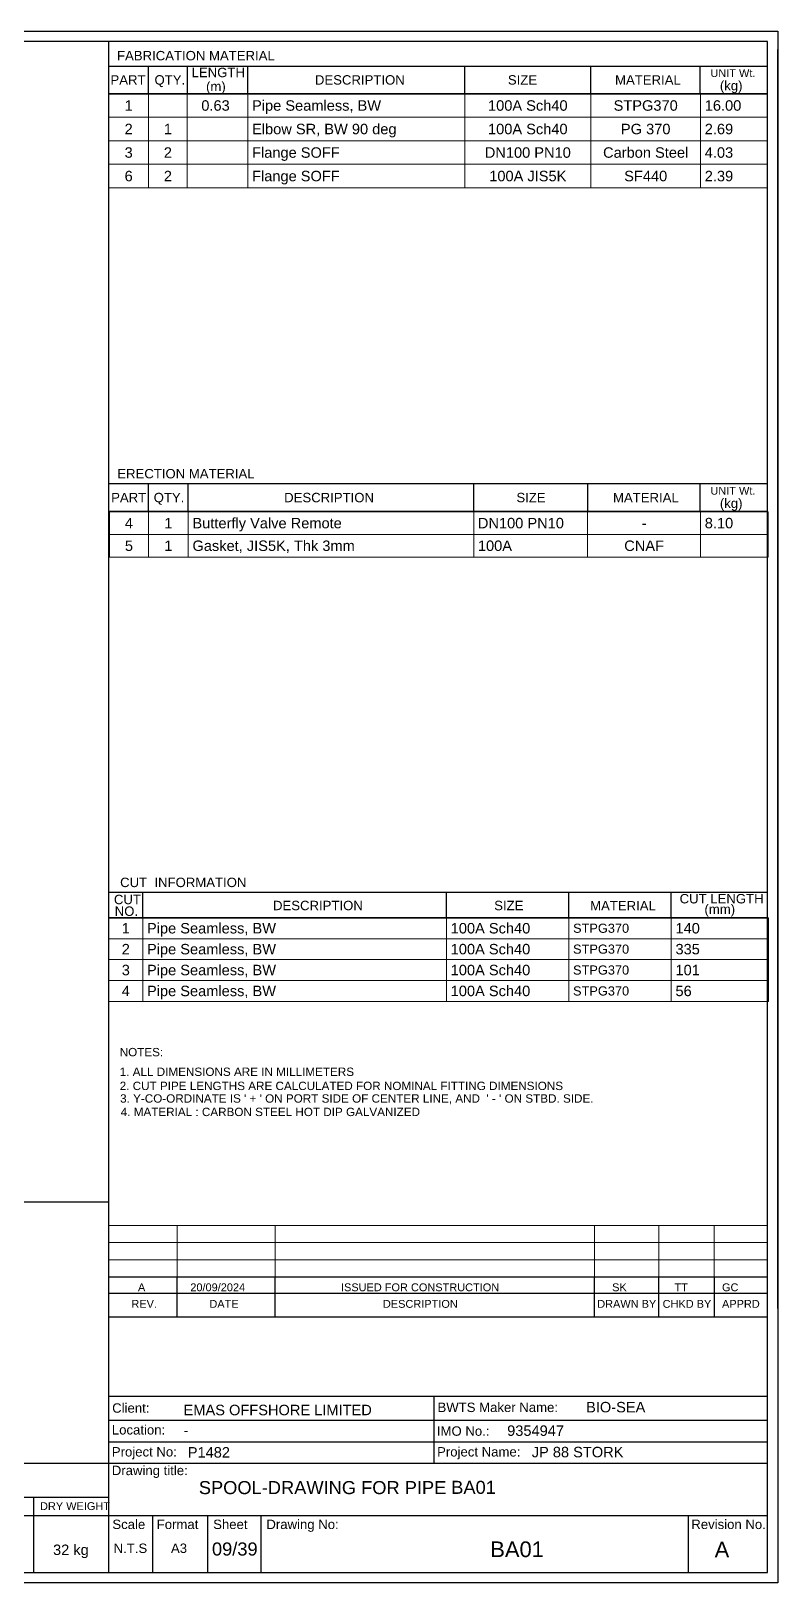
# Model space of a CAD drawing. Header units: millimetres. Extents: x 0 to 420, y 0 to 297.
# Drawn here: x 277.1 to 420, y 0 to 297 of the extents above; entities that cross this region are included whole.
import ezdxf
from ezdxf.enums import TextEntityAlignment as Align

# ---------------------------------------------------------------- set-up
doc = ezdxf.new("R2010")
doc.units = ezdxf.units.MM
for name, color, linetype in [('FramesFromTables', 40, 'Continuous'), ('SymbolsOnDrawingSheet', 1, 'Continuous'), ('TextFromTables', 2, 'Continuous'), ('TextFromTextBoxes', 2, 'Continuous')]:
    doc.layers.add(name, color=color, linetype=linetype)
doc.styles.add('Cadmatic Default Text', font='arial.ttf')

# ---------------------------------------------------------------- blocks, each defined once
blk = doc.blocks.new('BA01727710876_BOM_4')
at = {"layer": 'FramesFromTables', "linetype": 'ByBlock', "lineweight": 18}
for p, q in [((292, 285), (418, 285)), ((292, 267), (292, 285)), ((292, 267), (292, 285)), ((299.6, 267), (299.6, 285)), ((299.6, 267), (299.6, 285)), ((307, 267), (307, 285)), ((307, 267), (307, 285)), ((318.6, 267), (318.6, 285)), ((318.6, 267), (318.6, 285)), ((360.1, 267), (360.1, 285)), ((360.1, 267), (360.1, 285)), ((384.2, 267), (384.2, 285)), ((384.2, 267), (384.2, 285)), ((405.2, 267), (405.2, 285)), ((405.2, 267), (405.2, 285)), ((418, 267), (418, 285)), ((292, 280.5), (418, 280.5)), ((292, 276), (418, 276)), ((292, 271.5), (418, 271.5)), ((292, 205), (418.1, 205)), ((292, 196.33), (292, 205)), ((292.1, 196.33), (292.1, 205)), ((299.6, 196.33), (299.6, 205)), ((299.6, 196.33), (299.6, 205)), ((307.2, 196.33), (307.2, 205)), ((307.2, 196.33), (307.2, 205)), ((361.8, 196.33), (361.8, 205)), ((361.8, 196.33), (361.8, 205)), ((383.6, 196.33), (383.6, 205)), ((383.6, 196.33), (383.6, 205)), ((405.2, 196.33), (405.2, 205)), ((405.2, 196.33), (405.2, 205)), ((418, 196.33), (418, 205)), ((292, 200.67), (418.1, 200.67)), ((292, 127.3), (418.2, 127.3)), ((292, 111.3), (292, 127.3)), ((292, 111.3), (292, 127.3)), ((298.5, 111.3), (298.5, 127.3)), ((298.5, 111.3), (298.5, 127.3)), ((356.6, 111.3), (356.6, 127.3)), ((356.6, 111.3), (356.6, 127.3)), ((380, 111.3), (380, 127.3)), ((380, 111.3), (380, 127.3)), ((399.6, 111.3), (399.6, 127.3)), ((399.6, 111.3), (399.6, 127.3)), ((418, 111.3), (418, 127.3)), ((292, 123.3), (418.2, 123.3)), ((292, 119.3), (418.2, 119.3)), ((292, 115.3), (418.2, 115.3)), ((292, 68.4), (418, 68.4)), ((292, 58.6), (292, 68.4)), ((292, 58.6), (292, 68.4)), ((305.1, 58.6), (305.1, 68.4)), ((305.1, 58.6), (305.1, 68.4)), ((323.8, 58.6), (323.8, 68.4)), ((323.8, 58.6), (323.8, 68.4)), ((384.9, 58.6), (384.9, 68.4)), ((384.9, 58.6), (384.9, 68.4)), ((397.2, 58.6), (397.2, 68.4)), ((397.2, 58.6), (397.2, 68.4)), ((407.8, 58.6), (407.8, 68.4)), ((407.8, 58.6), (407.8, 68.4)), ((418, 58.6), (418, 68.4)), ((292, 65.13), (418, 65.13)), ((292, 61.87), (418, 61.87))]:
    blk.add_line(p, q, dxfattribs=at)
at = {"layer": 'FramesFromTables', "linetype": 'ByBlock', "lineweight": -3}
for p, q in [((2, 98.5), (51.5, 98.5)), ((2, 67.43), (2, 98.5)), ((2, 67.43), (2, 98.5)), ((12.6, 67.43), (12.6, 98.5)), ((12.6, 67.43), (12.6, 98.5)), ((30.3, 67.43), (30.3, 98.5)), ((30.3, 67.43), (30.3, 98.5)), ((40.9, 67.43), (40.9, 98.5)), ((40.9, 67.43), (40.9, 98.5)), ((51.5, 67.43), (51.5, 98.5)), ((2, 94.62), (51.5, 94.62)), ((2, 90.73), (51.5, 90.73)), ((2, 86.85), (51.5, 86.85)), ((2, 82.96), (51.5, 82.96)), ((2, 79.08), (51.5, 79.08)), ((2, 75.19), (51.5, 75.19)), ((2, 71.31), (51.5, 71.31))]:
    blk.add_line(p, q, dxfattribs=at)
at = {"layer": 'FramesFromTables', "linetype": 'ByBlock', "lineweight": 18, "flags": 128}
for points in [[(292, 267), (418, 267), (418, 285)], [(292, 196.33), (418.1, 196.33), (418.1, 205)], [(292, 111.3), (418.2, 111.3), (418.2, 127.3)], [(292, 58.6), (418, 58.6), (418, 68.4)]]:
    blk.add_lwpolyline(points, dxfattribs=at)
at = {"layer": 'FramesFromTables', "linetype": 'ByBlock', "lineweight": -3, "flags": 128}
blk.add_lwpolyline([(2, 67.43), (51.5, 67.43), (51.5, 98.5)], dxfattribs=at)
at = {"layer": 'TextFromTables', "linetype": 'ByBlock', "lineweight": 13, "style": 'Cadmatic Default Text'}
for s, p in [('1', (295.8, 282.75)), ('2', (295.8, 278.25)), ('3', (295.8, 273.75)), ('6', (295.8, 269.25))]:
    blk.add_text(s, height=2, dxfattribs=at).set_placement(p, align=Align.MIDDLE_CENTER)
at = {"layer": 'TextFromTables', "linetype": 'ByBlock', "lineweight": 25, "style": 'Cadmatic Default Text'}
for s, p in [('0.63 ', (312.8, 282.75)), ('100A Sch40', (372.15, 282.75)), ('STPG370', (394.7, 282.75)), ('1', (303.3, 278.25)), ('100A Sch40', (372.15, 278.25)), ('PG 370', (394.7, 278.25)), ('2', (303.3, 273.75)), ('DN100 PN10', (372.15, 273.75)), ('Carbon Steel', (394.7, 273.75)), ('2', (303.3, 269.25)), ('100A JIS5K', (372.15, 269.25)), ('SF440', (394.7, 269.25)), ('4', (295.85, 202.83)), ('1', (303.4, 202.83)), ('-', (394.4, 202.83)), ('5', (295.85, 198.5)), ('1', (303.4, 198.5)), ('CNAF', (394.4, 198.5)), ('1', (295.25, 125.3)), ('2', (295.25, 121.3)), ('3', (295.25, 117.3)), ('4', (295.25, 113.3)), ('W1', (7.3, 96.56)), ('100', (21.45, 96.56)), ('BW', (35.6, 96.56)), ('SJ', (46.2, 96.56)), ('W2', (7.3, 92.67)), ('100', (21.45, 92.67)), ('SOF', (35.6, 92.67)), ('SJ', (46.2, 92.67)), ('W3', (7.3, 88.79)), ('100', (21.45, 88.79)), ('BW', (35.6, 88.79)), ('SJ', (46.2, 88.79)), ('W4', (7.3, 84.91)), ('100', (21.45, 84.91)), ('SOF', (35.6, 84.91)), ('SJ', (46.2, 84.91)), ('W5', (7.3, 81.02)), ('100', (21.45, 81.02)), ('FW', (35.6, 81.02)), ('SJ', (46.2, 81.02)), ('W6', (7.3, 77.14)), ('100', (21.45, 77.14)), ('SOF', (35.6, 77.14)), ('SJ', (46.2, 77.14)), ('W7', (7.3, 73.25)), ('100', (21.45, 73.25)), ('FW', (35.6, 73.25)), ('SJ', (46.2, 73.25)), ('W8', (7.3, 69.37)), ('100', (21.45, 69.37)), ('SOF', (35.6, 69.37)), ('SJ', (46.2, 69.37))]:
    blk.add_text(s, height=2, dxfattribs=at).set_placement(p, align=Align.MIDDLE_CENTER)
for s, height, p in [('Pipe Seamless, BW ', 2, (319.4, 282.75)), ('16.00', 2, (406, 282.75)), ('Elbow SR, BW 90 deg', 2, (319.4, 278.25)), ('2.69', 2, (406, 278.25)), ('Flange SOFF ', 2, (319.4, 273.75)), ('4.03', 2, (406, 273.75)), ('Flange SOFF ', 2, (319.4, 269.25)), ('2.39', 2, (406, 269.25)), ('Butterfly Valve Remote ', 2, (308, 202.83)), ('DN100 PN10', 2, (362.6, 202.83)), ('8.10', 2, (406, 202.83)), ('Gasket, JIS5K, Thk 3mm ', 2, (308, 198.5)), ('100A', 2, (362.6, 198.5)), ('Pipe Seamless, BW', 2, (299.3, 125.3)), ('100A Sch40', 2, (357.4, 125.3)), ('STPG370', 1.75, (380.8, 125.3)), ('140', 2, (400.4, 125.3)), ('Pipe Seamless, BW', 2, (299.3, 121.3)), ('100A Sch40', 2, (357.4, 121.3)), ('STPG370', 1.75, (380.8, 121.3)), ('335', 2, (400.4, 121.3)), ('Pipe Seamless, BW', 2, (299.3, 117.3)), ('100A Sch40', 2, (357.4, 117.3)), ('STPG370', 1.75, (380.8, 117.3)), ('101', 2, (400.4, 117.3)), ('Pipe Seamless, BW', 2, (299.3, 113.3)), ('100A Sch40', 2, (357.4, 113.3)), ('STPG370', 1.75, (380.8, 113.3)), ('56', 2, (400.4, 113.3))]:
    blk.add_text(s, height=height, dxfattribs=at).set_placement(p, align=Align.MIDDLE_LEFT)
at = {"layer": 'TextFromTextBoxes', "linetype": 'ByBlock', "lineweight": -3, "style": 'Cadmatic Default Text'}
for s, p in [('EMAS OFFSHORE LIMITED', (306.3, 33.1)), ('BIO-SEA', (383.3, 33.65)), ('9354947', (368.2, 29.15)), ('-', (306.3, 29.2)), ('P1482', (307.1, 25)), ('JP 88 STORK', (372.9, 25.05)), ('BA01-009', (130, 19.6))]:
    blk.add_text(s, height=2, dxfattribs=at).set_placement(p, align=Align.MIDDLE_LEFT)
at = {"layer": 'TextFromTextBoxes', "linetype": 'ByBlock', "lineweight": 25, "style": 'Cadmatic Default Text'}
blk.add_text('BA01', height=2.5, dxfattribs=at).set_placement((357.5, 18.3), align=Align.MIDDLE_LEFT)
at = {"layer": 'TextFromTextBoxes', "linetype": 'ByBlock', "lineweight": -3, "style": 'Cadmatic Default Text'}
for s, height, p in [('WATER', 2, (163.35, 8.05)), ('SEA WATER', 2, (145.25, 7.28)), ('AMB', 2, (177.85, 6.3)), ('6', 2, (189.25, 6.2)), ('-', 2, (200.2, 6.15)), ('9', 2, (211.7, 6.25)), ('100% Visual', 2, (227.35, 6.2)), ('Ships Paint Spec', 2, (261.75, 6.3)), ('32 kg', 2, (284.75, 6.35)), ('09/39', 2.5, (316.1, 6.5))]:
    blk.add_text(s, height=height, dxfattribs=at).set_placement(p, align=Align.MIDDLE_CENTER)
at = {"layer": 'TextFromTextBoxes', "linetype": 'ByBlock', "lineweight": 25, "style": 'Cadmatic Default Text'}
blk.add_text('BA01', height=3, dxfattribs=at).set_placement((370.1, 6.45), align=Align.MIDDLE_CENTER)
blk = doc.blocks.new('SEDS_SPOOL_FORMAT_Gol_8')
at = {"layer": 'SymbolsOnDrawingSheet', "linetype": 'ByBlock', "lineweight": -3, "flags": 128}
for points in [[(0, 297), (420, 297), (420, 0), (0, 0), (0, 297)], [(418.01, 295.01), (2, 295.01)], [(292.02, 50.91), (292.02, 295.01)], [(418.01, 2), (418.01, 295.01)], [(420, 52.53), (420, 293.46)], [(420, 52.53), (420, 293.46)], [(292.02, 290.3), (418.01, 290.3)], [(292.02, 284.66), (292.02, 288.77)], [(299.59, 285.01), (299.59, 290.3)], [(307.02, 285.01), (307.02, 290.3)], [(318.61, 285.01), (318.61, 290.3)], [(360.08, 285.01), (360.08, 290.3)], [(384.18, 285.01), (384.18, 290.3)], [(405.15, 285.01), (405.15, 290.3)], [(405.15, 285.01), (405.15, 290.3)], [(292, 285), (418, 285)], [(292, 253.5), (292, 285)], [(292, 253.5), (292, 285)], [(292.02, 285.01), (418.01, 285.01)], [(418.01, 285.01), (292.02, 285.01)], [(418, 253.5), (418, 285)], [(292.02, 210.38), (418.01, 210.38)], [(292.02, 205.08), (292.02, 209.18)], [(299.57, 205.08), (299.57, 210.38)], [(307.21, 205.08), (307.21, 210.38)], [(361.83, 205.03), (361.83, 210.38)], [(383.61, 205.08), (383.61, 210.38)], [(405.15, 205.17), (405.15, 210.38)], [(292.02, 205.08), (418.01, 205.08)], [(292.02, 186.7), (292.02, 205.08)], [(292.02, 186.7), (292.02, 205.08)], [(418.01, 205.08), (292.02, 205.08)], [(418, 166), (418, 205)], [(292.02, 132.23), (418.01, 132.23)], [(292.02, 127.3), (292.02, 131.41)], [(298.48, 127.3), (298.48, 132.23)], [(356.6, 127.3), (356.6, 132.23)], [(380.01, 127.3), (380.01, 132.23)], [(399.56, 127.3), (399.56, 132.23)], [(292.02, 127.3), (418.01, 127.3)], [(418.01, 127.3), (292.02, 127.3)], [(418, 111.3), (418, 127.3)], [(418, 55.4), (418, 68.5)], [(292.02, 52.57), (292.02, 66.5)], [(292.02, 52.57), (292.02, 66.5)], [(292.02, 58.6), (418.01, 58.6)], [(305.1, 50.91), (305.1, 58.6)], [(323.84, 50.91), (323.84, 58.6)], [(384.91, 50.91), (384.91, 58.6)], [(397.21, 50.91), (397.21, 58.6)], [(407.86, 50.91), (407.86, 58.6)], [(292.02, 55.47), (418.01, 55.47)], [(292.02, 50.91), (418.01, 50.91)], [(292.02, 2), (292.02, 50.91)], [(292.02, 35.73), (418.01, 35.73)], [(354.24, 22.93), (354.24, 35.73)], [(292.02, 31.13), (418.01, 31.13)], [(292.02, 27.03), (418.01, 27.03)], [(107.74, 22.93), (292.02, 22.93)], [(292.02, 22.93), (418.01, 22.93)], [(107.74, 16.45), (292.02, 16.45)], [(277.59, 16.45), (277.59, 2)], [(2, 12.91), (292.02, 12.91)], [(292.02, 12.91), (418.01, 12.91)], [(300.39, 2), (300.39, 12.91)], [(310.96, 2), (310.96, 12.91)], [(321.13, 2), (321.13, 12.91)], [(402.9, 2), (402.9, 12.91)], [(2, 2), (418.01, 2)]]:
    blk.add_lwpolyline(points, dxfattribs=at)
at = {"layer": 'SymbolsOnDrawingSheet', "linetype": 'ByBlock', "lineweight": -3, "style": 'Cadmatic Default Text'}
for s, height, p in [('FABRICATION MATERIAL', 1.8, (293.57, 293.19)), ('PART', 1.8, (292.32, 288.55)), ('QTY.', 1.8, (300.74, 288.55)), ('LENGTH', 1.8, (307.84, 289.97)), ('DESCRIPTION', 1.8, (331.43, 288.55)), ('SIZE', 1.8, (368.34, 288.55)), ('MATERIAL', 1.8, (388.84, 288.55)), ('UNIT Wt.', 1.5, (407.08, 289.7)), (' (kg)', 1.8, (408.19, 287.46)), ('ERECTION MATERIAL', 1.8, (293.62, 213.19)), ('PART', 1.8, (292.45, 208.62)), ('QTY.', 1.8, (300.58, 208.62)), ('DESCRIPTION', 1.8, (325.54, 208.62)), ('SIZE', 1.8, (369.97, 208.62)), ('MATERIAL', 1.8, (388.45, 208.62)), ('UNIT Wt.', 1.5, (407.08, 209.77)), (' (kg)', 1.8, (408.19, 207.53)), ('CUT  INFORMATION', 1.8, (294.16, 134.97)), ('CUT ', 1.8, (292.97, 131.7)), ('CUT LENGTH', 1.8, (401.19, 131.85)), ('NO.', 1.8, (293.13, 129.46)), ('DESCRIPTION', 1.8, (323.41, 130.55)), ('SIZE', 1.8, (365.72, 130.55)), ('MATERIAL', 1.8, (384.07, 130.5)), ('(mm)', 1.8, (405.94, 129.85)), ('SPOOL-DRAWING FOR PIPE', 2.5, (309.22, 19.5))]:
    blk.add_text(s, height=height, dxfattribs=at).set_placement(p, align=Align.TOP_LEFT)
for s, p in [('(m)', (310.6, 285.51)), ('Client:', (292.64, 32.58)), ('BWTS Maker Name:', (354.88, 32.71)), ('Location:', (292.58, 28.41)), ('IMO No.:', (354.76, 28.17)), ('Project No:', (292.58, 24.2)), ('Project Name:', (354.8, 24.2)), ('Drawing title:', (292.57, 20.64)), ('Scale', (292.68, 10.32)), ('Format', (301.16, 10.32)), ('Sheet', (311.96, 10.32)), ('Drawing No:', (322.14, 10.32)), ('Revision No.', (403.43, 10.32)), ('N.T.S', (292.92, 5.74)), ('A3', (303.89, 5.74))]:
    blk.add_text(s, height=1.8, dxfattribs=at).set_placement(p)
for s, height, p in [('NOTES:', 1.6, (294.08, 101.59)), ('1. ALL DIMENSIONS ARE IN MILLIMETERS', 1.6, (294.08, 97.83)), ('2. CUT PIPE LENGTHS ARE CALCULATED FOR NOMINAL FITTING DIMENSIONS', 1.6, (294.08, 95.13)), ("3. Y-CO-ORDINATE IS ' + ' ON PORT SIDE OF CENTER LINE, AND  ' - ' ON STBD. SIDE.", 1.6, (294.16, 92.72)), ('4. MATERIAL : CARBON STEEL HOT DIP GALVANIZED', 1.6, (294.28, 90.15)), ('A', 1.5, (297.58, 56.58)), ('20/09/2024', 1.5, (307.59, 56.58)), ('ISSUED FOR CONSTRUCTION', 1.5, (336.41, 56.58)), ('SK', 1.5, (388.28, 56.58)), ('TT', 1.5, (400.21, 56.58)), ('GC', 1.5, (409.3, 56.58)), ('REV.', 1.5, (296.32, 53.41)), ('DATE', 1.5, (311.24, 53.41)), ('DESCRIPTION', 1.5, (344.43, 53.41)), ('DRAWN BY', 1.5, (385.43, 53.41)), ('CHKD BY', 1.5, (397.94, 53.41)), ('APPRD', 1.5, (409.3, 53.41)), ('DRY WEIGHT', 1.5, (278.84, 14.7)), ('A', 3, (407.89, 6.4))]:
    blk.add_text(s, height=height, dxfattribs=at).set_placement(p, align=Align.MIDDLE_LEFT)

msp = doc.modelspace()

# ---------------------------------------------------------------- linework, layer by layer
at = {"layer": 'SymbolsOnDrawingSheet', "linetype": 'ByBlock', "lineweight": 25, "flags": 128}
msp.add_lwpolyline([(217, 22.9), (292, 22.9), (292, 72.9), (217, 72.9), (217, 22.9)], dxfattribs=at)

# ---------------------------------------------------------------- block references
at = {"layer": 'SymbolsOnDrawingSheet'}
msp.add_blockref('SEDS_SPOOL_FORMAT_Gol_8', (0, 0), dxfattribs=at)
at = {"layer": 'TextFromTextBoxes', "lineweight": 25}
msp.add_blockref('BA01727710876_BOM_4', (0, 0), dxfattribs=at)

doc.saveas('drawing.dxf')
